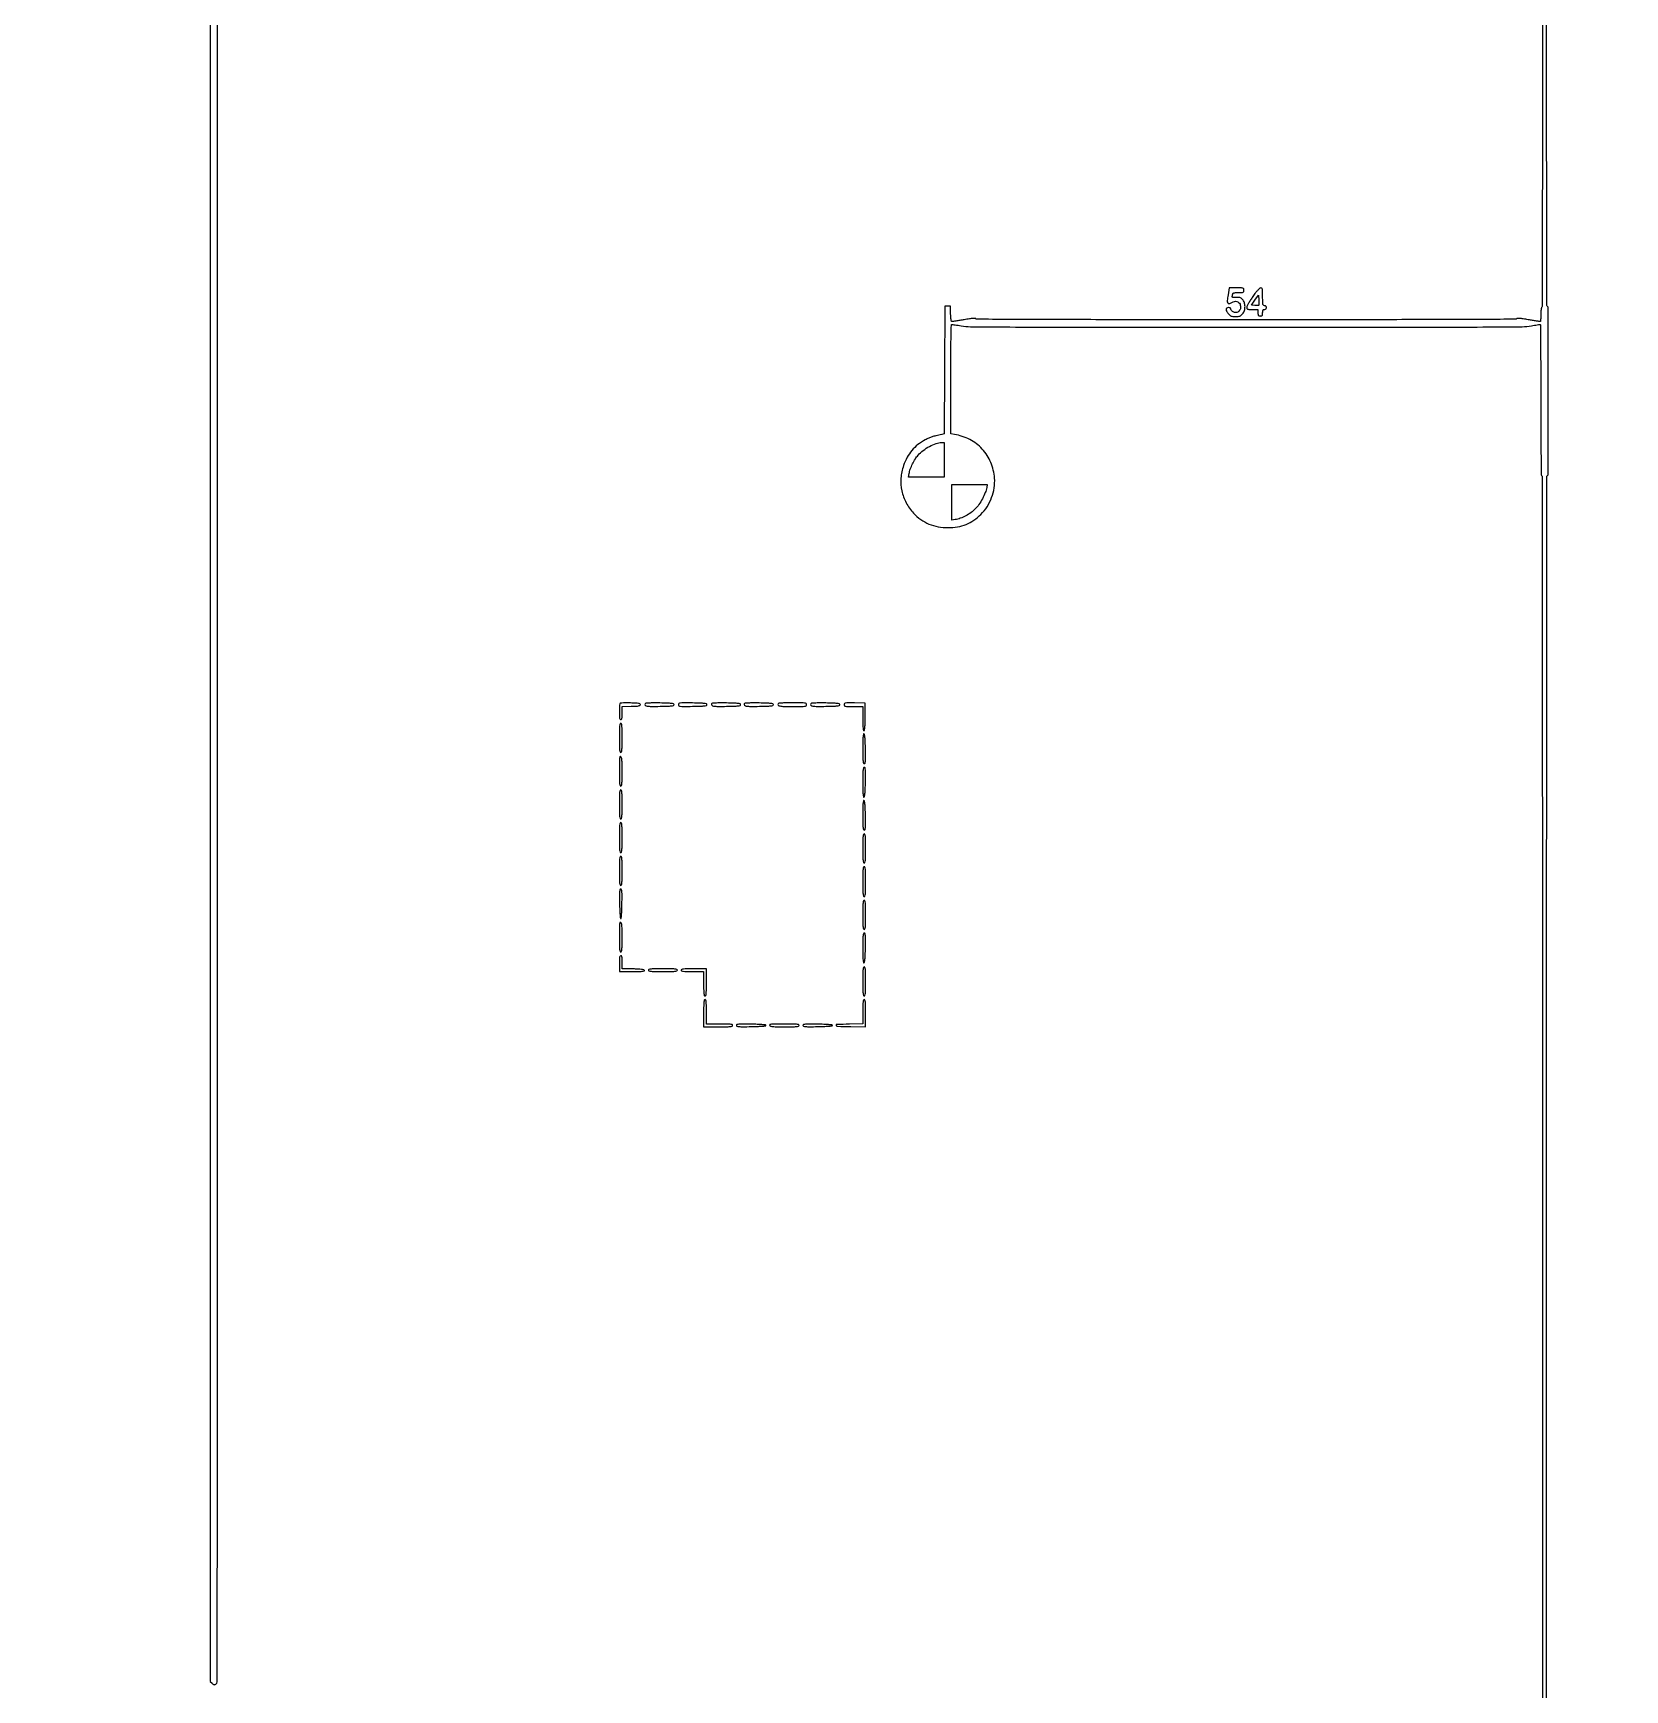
# Model space of a CAD drawing. Extents: x 56 to 1133, y 13 to 780.
# Drawn here: x 813.2 to 957, y 292.3 to 442 of the extents above; entities that cross this region are included whole.
import ezdxf

# ---------------------------------------------------------------- set-up
doc = ezdxf.new("R2010")
doc.units = 0
doc.header["$MEASUREMENT"] = 0

msp = doc.modelspace()

# ---------------------------------------------------------------- linework, layer by layer
for points in [[(1017.40694, 575.895877, -0.000001), (1070.584681, 576.252606, -0.000002), (1122.697079, 576.601864, -0.000762)], [(949.587434, 542.270097, 0.000039), (949.571505, 496.352385, -0.000069), (949.557295, 461.418893, -0.000198), (949.534419, 437.103757, -0.000003), (949.50785, 417.314747, -0.198562), (949.465755, 417.213315, 0.153353), (949.432559, 417.149716, 0.014221), (949.406038, 416.972184, 0.017263), (949.387367, 416.753891, 0.012702), (949.3812, 416.51118, -0.008209), (949.377312, 416.274385, -0.013617), (949.365322, 416.075014, -0.007225), (949.348764, 415.912839, -0.380575), (949.327148, 415.8936, -0.039807), (949.286058, 415.896877, -0.000378), (948.988519, 415.944863, -0.001265), (948.646203, 416.001225, -0.000818), (948.250269, 416.068111, 0.005696), (947.792095, 416.140922, 0.016507), (947.473178, 416.177177, 0.014961), (947.248198, 416.188495, 0.328448), (947.19747, 416.152711, -0.321768), (947.132276, 416.105532, -0.000035), (941.408386, 416.084054, -0.000713), (934.069559, 416.067495, -0.000208), (922.7745, 416.0628, -0.000208), (911.479441, 416.067495, -0.000713), (904.140614, 416.084054, -0.000035), (898.416724, 416.105532, -0.321768), (898.35153, 416.152711, 0.328448), (898.300802, 416.188495, 0.014961), (898.075822, 416.177177, 0.016507), (897.756905, 416.140922, 0.005696), (897.298731, 416.068111, -0.001403), (896.90007, 416.001243, -0.002058), (896.549061, 415.944863, -0.000969), (896.249972, 415.898677, -0.037836), (896.182973, 415.8936, -0.339864), (896.141567, 415.92542, -0.02339), (896.10822, 416.079189, -0.022982), (896.081637, 416.298115, -0.009922), (896.065471, 416.59155), (896.0409, 417.2895), (895.7871, 417.2895), (895.5333, 417.2895), (895.511563, 411.517015), (895.489827, 405.744529), (895.257763, 405.695882, 0.006683), (894.735024, 405.578985, 0.020206), (894.383823, 405.480359, 0.025781), (894.091363, 405.368358, 0.018055), (893.774099, 405.213775, 0.042991), (893.104053, 404.779155, 0.05202), (892.563848, 404.260244, 0.051384), (892.137404, 403.635407, 0.040401), (891.806368, 402.884956, 0.067502), (891.577488, 401.755179, 0.068378), (891.659433, 400.610401, 0.068433), (892.046942, 399.530938, 0.067791), (892.712357, 398.592299, 0.050763), (893.365715, 398.022377, 0.054506), (894.10574, 397.611392, 0.053533), (894.929116, 397.364714, 0.046062), (895.8294, 397.2816, 0.042419), (896.691427, 397.354864, 0.0535), (897.461171, 397.57327, 0.054301), (898.158069, 397.946659, 0.045721), (898.803231, 398.481024, 0.055524), (899.361127, 399.175541, 0.051587), (899.768759, 399.992687, 0.051741), (899.999536, 400.873465, 0.056616), (900.034642, 401.756086, 0.081051), (899.693601, 403.179851, 0.087128), (898.922013, 404.381862, 0.087258), (897.788203, 405.247797, 0.081595), (896.40045, 405.700506), (896.0832, 405.749267), (896.0832, 410.694533, -0.000851), (896.087528, 413.235855, -0.004494), (896.104802, 414.629596, -0.001901), (896.128773, 415.581291, -0.406068), (896.18895, 415.639684, -0.03589), (896.25989, 415.634508, -0.002087), (896.474872, 415.602288, -0.003159), (896.730646, 415.561207, -0.002318), (897.0138, 415.512541, 0.041569), (897.856545, 415.434997, 0.000933), (901.919407, 415.407378, 0.001097), (908.485475, 415.389402, 0.000136), (922.7745, 415.385513, 0.000136), (937.063525, 415.389402, 0.001097), (943.629593, 415.407378, 0.000933), (947.692455, 415.434997, 0.041569), (948.5352, 415.512541, -0.001393), (948.815346, 415.561224, -0.002052), (949.061703, 415.602288, -0.000944), (949.271856, 415.636025, -0.038886), (949.31775, 415.639684, -0.411918), (949.343826, 415.613906, -0.000086), (949.362562, 413.640707, -0.001457), (949.376641, 411.443984, -0.000874), (949.3812, 408.834493, 0.000839), (949.386181, 405.866292, 0.002245), (949.402775, 403.7514, 0.000327), (949.424888, 402.049117, 0.256295), (949.4658, 401.9769, -0.259795), (949.508039, 401.901185, -0.000001), (949.529232, 360.757398, -0.000095), (949.545571, 310.204162, -0.000033), (949.5504, 237.340307)], [(949.8888, 237.360368, -0.000033), (949.893629, 310.215336, -0.000095), (949.909968, 360.762414, -0.000001), (949.931161, 401.901185, -0.259795), (949.9734, 401.9769, 0.259849), (950.059714, 402.131656, 0.000078), (950.060905, 409.6207, 0.000094), (950.059525, 417.090209, 0.198816), (949.973445, 417.297915, -0.198562), (949.93135, 417.399347, -0.000003), (949.904781, 437.177782, -0.000198), (949.881905, 461.479932, -0.000069), (949.867695, 496.394685, 0.000039), (949.851766, 542.287802, 0.000362)], [(529.032925, 286.436984, -0.000002), (529.83462, 265.012438, -0.000004), (530.769888, 240.009811, -0.000003), (531.839084, 211.4154, 0.000001), (532.991169, 180.601107, 0.000001), (534.178651, 148.843697, 0.000001), (535.23949, 120.47627, 0.000003), (535.941746, 101.701946, 0.000115)], [(1130.14234, 577.288816, 0.000001), (1112.945079, 577.188951, 0.000111)], [(709.138363, 517.551959, 0.000072), (709.121796, 442.82444, 0.000019), (709.1172, 324.090018, -0.000009), (709.114218, 161.564965, -0.000147)], [(709.450724, 554.916273, 0.000002), (709.414274, 575.305401, 0.198447)], [(528.70788, 577.073614, 0.000003), (528.686579, 549.005158, 0.000159)], [(1130.319428, 549.297508, 0.000003), (1130.298148, 577.178284, 0.310328)], [(999.895262, 130.411957, -0.000016), (999.889323, 214.686923, -0.00001), (999.8874, 314.7966)], [(829.207091, 542.295937, 0.000004), (829.185784, 516.348732, 0.000169)], [(829.820216, 516.331727, 0.000004), (829.79891, 542.295937, 0.198697)], [(829.16891, 480.838124, 0.000034), (829.1646, 417.69558), (829.1646, 293.0544), (829.335739, 292.883261, 0.033796), (829.429968, 292.800977, 0.103766), (829.506094, 292.764814, 0.123921), (829.582219, 292.765568, 0.058796), (829.674139, 292.801638, 0.276198), (829.798093, 293.008218, 0.000035), (829.820206, 308.683353, 0.000318), (829.838581, 334.780399, 0.000017), (829.8414, 417.613957, 0.000034), (829.83709, 480.797895, 0.000169)], [(867.494661, 577.364799, 0.000005), (856.344487, 577.379916, 0.00021)], [(1130.3406, 435.948782, 0.000028), (1130.336459, 510.110125, 0.000161)], [(1123.689615, 116.367112, -0.000006), (1124.783934, 145.734891, -0.000006), (1126.038574, 179.384269, -0.000006), (1127.294472, 213.046277)], [(829.207259, 290.42785, 0.000009), (829.185801, 269.624214, 0.000219)], [(709.096025, 106.631092, -0.000008), (709.074425, 72.940537, -0.213464)], [(829.168655, 239.876086, 0.000035), (829.1646, 181.62003)]]:
    msp.add_lwpolyline(points, format="xyb")
for points in [[(921.124077, 418.300471, 0.016329), (921.054759, 417.796785, 0.144075), (921.095, 417.578218, 0.347924), (921.224016, 417.518596, 0.074339), (921.469244, 417.618013, -0.071185), (921.69935, 417.712985, -0.115156), (921.9101, 417.7172, -0.129837), (922.083623, 417.629595, -0.104758), (922.20813, 417.461064, -0.141542), (922.2556, 417.138935, -0.152409), (922.121292, 416.851708, -0.174049), (921.863798, 416.715597, -0.182399), (921.584427, 416.777838, -0.038858), (921.505671, 416.838673, -0.041381), (921.439062, 416.909789, -0.045165), (921.392939, 416.980232, -0.122974), (921.3786, 417.03765, 0.14495), (921.363421, 417.088909, 0.115863), (921.32165, 417.128955, 0.086278), (921.254654, 417.154286, 0.047374), (921.1671, 417.1626, 0.15422), (921.017941, 417.115473, 0.240958), (920.956382, 416.998894, 0.134139), (921.00346, 416.817367, 0.047517), (921.159775, 416.596268, 0.040276), (921.286934, 416.470494, 0.086511), (921.405741, 416.401388, 0.069541), (921.557195, 416.368255, 0.019131), (921.8016, 416.3589, 0.019131), (922.046005, 416.368255, 0.069541), (922.197459, 416.401388, 0.086511), (922.316266, 416.470494, 0.040276), (922.443425, 416.596268, 0.102788), (922.607218, 416.892203, 0.077563), (922.661362, 417.260834, 0.07908), (922.600662, 417.62133, 0.115701), (922.431771, 417.89372, 0.038437), (922.302564, 418.004455, 0.082257), (922.185642, 418.063492, 0.07185), (922.045898, 418.086041, 0.023979), (921.838365, 418.079519, -0.01232), (921.650446, 418.069224, -0.068753), (921.550363, 418.079995, -0.204793), (921.508167, 418.111972, -0.224857), (921.504294, 418.162864, 0.028337), (921.520972, 418.214976, 0.017194), (921.53502, 418.278179, 0.017206), (921.544669, 418.342058, 0.028883), (921.5478, 418.396219, -0.241731), (921.576936, 418.452963, -0.097801), (921.658429, 418.490051, -0.046917), (921.806364, 418.510648, -0.011145), (922.0554, 418.5162, 0.007344), (922.373646, 418.520874, 0.091609), (922.49109, 418.546162, 0.224968), (922.545207, 418.606217, 0.072846), (922.563, 418.7277, 0.092152), (922.540227, 418.850215, 0.227619), (922.475367, 418.911322, 0.072516), (922.330283, 418.935215, 0.004611), (921.898167, 418.9392), (921.233335, 418.9392)], [(923.370892, 418.164641, 0.011194), (923.158692, 417.85352, 0.014621), (922.979564, 417.559346, 0.012185), (922.844695, 417.308514, 0.117784), (922.8168, 417.191741, 0.086052), (922.836096, 417.080451, 0.217048), (922.892078, 417.022814, 0.085715), (923.012837, 416.998148, 0.007619), (923.3244, 416.9934), (923.832, 416.9934), (923.832, 416.6973, 0.021436), (923.839133, 416.531012, 0.13443), (923.868257, 416.45196, 0.189121), (923.928256, 416.412931, 0.050766), (924.0435, 416.4012, 0.050766), (924.158744, 416.412931, 0.189121), (924.218743, 416.45196, 0.13443), (924.247867, 416.531012, 0.021436), (924.255, 416.6973, -0.022514), (924.261953, 416.851634, -0.10769), (924.288236, 416.935237, -0.177212), (924.339392, 416.978401, -0.087745), (924.4242, 416.9934, 0.072254), (924.498069, 417.004131, 0.124864), (924.5511, 417.0357, 0.124864), (924.582669, 417.088731, 0.072254), (924.5934, 417.1626, 0.072254), (924.582669, 417.236469, 0.124864), (924.5511, 417.2895, 0.124864), (924.498069, 417.321069, 0.072254), (924.4242, 417.3318, -0.179874), (924.332193, 417.366006, -0.16431), (924.280603, 417.453413, -0.047763), (924.25907, 417.644791, -0.004147), (924.255, 418.1355, 0.004247), (924.250876, 418.621106, 0.046411), (924.229508, 418.815036, 0.156841), (924.179141, 418.904314, 0.188694), (924.089992, 418.9392, 0.180044), (923.987826, 418.901179, 0.027499), (923.828812, 418.74775, 0.022843), (923.627204, 418.509655, 0.008991)], [(923.887533, 417.359133, -0.175184), (923.857919, 417.345244, -0.014308), (923.771147, 417.339762, -0.01785), (923.664539, 417.339893, -0.012758), (923.545471, 417.347337), (923.241967, 417.3741), (923.558134, 417.827744), (923.8743, 418.281389), (923.900196, 417.83954, -0.008583), (923.90732, 417.66744, -0.012641), (923.907158, 417.516158, -0.007933), (923.901875, 417.3911, -0.18386)], [(895.491, 403.4151), (895.491, 401.85), (893.874185, 401.85), (892.25737, 401.85), (892.314187, 402.16725, -0.046922), (892.422114, 402.555725, -0.02222), (892.629133, 403.033083, -0.022236), (892.879023, 403.492582, -0.044523), (893.122856, 403.825922, -0.051328), (893.580188, 404.250008, -0.037693), (894.162889, 404.62332, -0.038629), (894.760974, 404.88841, -0.081901), (895.25835, 404.977148), (895.491, 404.9802)], [(899.329877, 400.89825, -0.054364), (899.197266, 400.442567, -0.026015), (898.935158, 399.891313, -0.025988), (898.611888, 399.361456, -0.046437), (898.286315, 398.969058, -0.042919), (897.905911, 398.6489, -0.03061), (897.431789, 398.356498, -0.030927), (896.934521, 398.128687, -0.049636), (896.48505, 398.004987), (896.1678, 397.950733), (896.1678, 399.561967), (896.1678, 401.1732), (897.773085, 401.1732), (899.37837, 401.1732)], [(866.193892, 381.407692, 0.171756), (866.170389, 381.358436, 0.006958), (866.152158, 381.158864, 0.011484), (866.139088, 380.91802, 0.007812), (866.1348, 380.6436, 0.006608), (866.139702, 380.272677, 0.037934), (866.159757, 380.07725, 0.090467), (866.198223, 379.9746, 0.263832), (866.2617, 379.9386, 0.240785), (866.32392, 379.970407, 0.103742), (866.362894, 380.057939, 0.044551), (866.383422, 380.223833, 0.008518), (866.3886, 380.527736), (866.3886, 381.116873), (867.21345, 381.141086, 0.005676), (867.646695, 381.158728, 0.032297), (867.875639, 381.18555, 0.0723), (867.998245, 381.226936, 0.282393), (868.0383, 381.2922, 0.291784), (867.996301, 381.358042, 0.067075), (867.8644, 381.399023, 0.030068), (867.618257, 381.425504, 0.005088), (867.145642, 381.442942, 0.00634), (866.799274, 381.447799, 0.009591), (866.497844, 381.442422, 0.004864), (866.245051, 381.430596, 0.184275)], [(868.458085, 381.371598, 0.358742), (868.474646, 381.249947, 0.14593), (868.635589, 381.170851, 0.040318), (869.029612, 381.136729, 0.0061), (869.821475, 381.141805, 0.003231), (870.508614, 381.159035, 0.021764), (870.84843, 381.184587, 0.045001), (871.03331, 381.223706, 0.329266), (871.0839, 381.2922, 0.330906), (871.032901, 381.360822, 0.044043), (870.844894, 381.399817, 0.021421), (870.499691, 381.425285, 0.003162), (869.800084, 381.442419, 0.004567), (869.218857, 381.447667, 0.013155), (868.815927, 381.43702, 0.011017), (868.528576, 381.415499, 0.234257)], [(871.4646, 381.2922, 0.238092), (871.513495, 381.195339, 0.13071), (871.64008, 381.145383, 0.031489), (871.92463, 381.130293, 0.002031), (872.75475, 381.141947, 0.003143), (873.458023, 381.159099, 0.021321), (873.804833, 381.184568, 0.043757), (873.993781, 381.223538, 0.331373), (874.0449, 381.2922, 0.331373), (873.993781, 381.360862, 0.043757), (873.804833, 381.399832, 0.021321), (873.458023, 381.425301, 0.003143), (872.75475, 381.442453, 0.002031), (871.92463, 381.454107, 0.031489), (871.64008, 381.439017, 0.13071), (871.513495, 381.389061, 0.238092)], [(874.464685, 381.371598, 0.358742), (874.481246, 381.249947, 0.14593), (874.642189, 381.170851, 0.040318), (875.036212, 381.136729, 0.0061), (875.828075, 381.141805, 0.003231), (876.515214, 381.159035, 0.021764), (876.85503, 381.184587, 0.045001), (877.03991, 381.223706, 0.329266), (877.0905, 381.2922, 0.330906), (877.039501, 381.360822, 0.044043), (876.851494, 381.399817, 0.021421), (876.506291, 381.425285, 0.003162), (875.806684, 381.442419, 0.004567), (875.225457, 381.447667, 0.013155), (874.822527, 381.43702, 0.011017), (874.535176, 381.415499, 0.234257)], [(877.425685, 381.371598, 0.358742), (877.442246, 381.249947, 0.14593), (877.603189, 381.170851, 0.040318), (877.997212, 381.136729, 0.0061), (878.789075, 381.141805, 0.003231), (879.476214, 381.159035, 0.021764), (879.81603, 381.184587, 0.045001), (880.00091, 381.223706, 0.329266), (880.0515, 381.2922, 0.330906), (880.000501, 381.360822, 0.044043), (879.812494, 381.399817, 0.021421), (879.467291, 381.425285, 0.003162), (878.767684, 381.442419, 0.004567), (878.186457, 381.447667, 0.013155), (877.783527, 381.43702, 0.011017), (877.496176, 381.415499, 0.234257)], [(880.4745, 381.3768, 0.333622), (880.485666, 381.253678, 0.162881), (880.63092, 381.171779, 0.041978), (881.003503, 381.131922, 0.005666), (881.790793, 381.123, 0.002233), (882.588554, 381.126563, 0.031044), (882.875649, 381.146981, 0.120019), (883.005593, 381.197675, 0.2447), (883.0548, 381.2922, 0.2447), (883.005593, 381.386725, 0.120019), (882.875649, 381.437419, 0.031044), (882.588554, 381.457837, 0.002233), (881.790793, 381.4614, 0.005486), (881.275222, 381.455743, 0.01056), (880.862522, 381.43796, 0.005694), (880.533323, 381.413034, 0.236851)], [(883.432285, 381.371598, 0.358742), (883.448846, 381.249947, 0.14593), (883.609789, 381.170851, 0.040318), (884.003812, 381.136729, 0.0061), (884.795675, 381.141805, 0.003231), (885.482814, 381.159035, 0.021764), (885.82263, 381.184587, 0.045001), (886.00751, 381.223706, 0.329266), (886.0581, 381.2922, 0.330906), (886.007101, 381.360822, 0.044043), (885.819094, 381.399817, 0.021421), (885.473891, 381.425285, 0.003162), (884.774284, 381.442419, 0.004567), (884.193057, 381.447667, 0.013155), (883.790127, 381.43702, 0.011017), (883.502776, 381.415499, 0.234257)], [(886.4388, 381.294971, 0.181104), (886.474056, 381.200827, 0.164872), (886.563996, 381.148449, 0.046376), (886.762438, 381.126963, 0.003793), (887.2848, 381.123), (888.1308, 381.123), (888.1308, 380.01615, 0.004151), (888.135389, 379.463451, 0.020443), (888.153297, 379.152269, 0.034607), (888.183452, 378.973983, 0.439337), (888.23655, 378.94455, 0.278778), (888.289398, 379.006623, 0.019371), (888.318705, 379.244065, 0.016713), (888.337217, 379.609246, 0.004306), (888.3423, 380.19945), (888.3423, 381.4191), (887.39055, 381.443021, 0.00304), (886.790811, 381.454446, 0.041846), (886.57406, 381.439102, 0.162219), (886.477135, 381.389139, 0.195745)], [(866.1348, 378.2889, 0.002961), (866.139079, 377.566252, 0.021161), (866.157997, 377.2173, 0.045065), (866.193512, 377.029124, 0.33533), (866.2617, 376.9776, 0.33533), (866.329888, 377.029124, 0.045065), (866.365403, 377.2173, 0.021161), (866.384321, 377.566252, 0.002961), (866.3886, 378.2889, 0.002961), (866.384321, 379.011548, 0.021161), (866.365403, 379.3605, 0.045065), (866.329888, 379.548676, 0.33533), (866.2617, 379.6002, 0.33533), (866.193512, 379.548676, 0.045065), (866.157997, 379.3605, 0.021161), (866.139079, 379.011548, 0.002961)], [(888.1308, 377.32305, 0.002775), (888.135008, 376.564866, 0.020868), (888.153956, 376.20655, 0.045773), (888.189983, 376.015142, 0.335075), (888.259848, 375.9624, 0.334735), (888.328876, 376.014443, 0.049826), (888.361936, 376.19697, 0.021548), (888.374587, 376.54319, 0.002753), (888.365598, 377.287893, 0.00406), (888.349272, 377.92315, 0.015187), (888.323658, 378.321645, 0.015954), (888.290113, 378.585479, 0.279848), (888.23655, 378.648543, 0.457179), (888.182167, 378.616191, 0.024232), (888.153047, 378.390055, 0.016613), (888.135309, 378.007969, 0.003292)], [(866.1889, 376.5805, 0.186374), (866.167047, 376.531152, 0.002086), (866.150692, 376.161239, 0.006105), (866.138708, 375.730326, 0.003899), (866.1348, 375.2292, 0.003), (866.139087, 374.514741, 0.021382), (866.158019, 374.16935, 0.045736), (866.1936, 373.983259, 0.334295), (866.2617, 373.932, 0.334966), (866.329856, 373.983431, 0.045301), (866.365395, 374.170868, 0.021239), (866.384318, 374.518559, 0.002975), (866.3886, 375.238307, 0.005289), (866.380421, 376.011531, 0.031648), (866.346466, 376.41275, 0.118898), (866.281701, 376.572858, 0.463205)], [(888.1308, 374.26335, 0.003292), (888.135309, 373.578431, 0.016613), (888.153047, 373.196345, 0.024232), (888.182167, 372.970209, 0.457179), (888.23655, 372.937857, 0.279848), (888.290113, 373.000921, 0.015954), (888.323658, 373.264755, 0.015187), (888.349272, 373.66325, 0.00406), (888.365598, 374.298507, 0.002753), (888.374587, 375.04321, 0.021548), (888.361936, 375.38943, 0.049826), (888.328876, 375.571957, 0.334735), (888.259848, 375.624, 0.335075), (888.189983, 375.571258, 0.045773), (888.153956, 375.37985, 0.020868), (888.135008, 375.021534, 0.002775)], [(866.1348, 372.2823, 0.002961), (866.139079, 371.559652, 0.021161), (866.157997, 371.2107, 0.045065), (866.193512, 371.022524, 0.33533), (866.2617, 370.971, 0.33533), (866.329888, 371.022524, 0.045065), (866.365403, 371.2107, 0.021161), (866.384321, 371.559652, 0.002961), (866.3886, 372.2823, 0.002961), (866.384321, 373.004948, 0.021161), (866.365403, 373.3539, 0.045065), (866.329888, 373.542076, 0.33533), (866.2617, 373.5936, 0.33533), (866.193512, 373.542076, 0.045065), (866.157997, 373.3539, 0.021161), (866.139079, 373.004948, 0.002961)], [(888.1308, 371.31645, 0.002775), (888.135008, 370.558266, 0.020868), (888.153956, 370.19995, 0.045773), (888.189983, 370.008542, 0.335075), (888.259848, 369.9558, 0.334735), (888.328876, 370.007843, 0.049826), (888.361936, 370.19037, 0.021548), (888.374587, 370.53659, 0.002753), (888.365598, 371.281293, 0.00406), (888.349272, 371.91655, 0.015187), (888.323658, 372.315045, 0.015954), (888.290113, 372.578879, 0.279848), (888.23655, 372.641943, 0.457179), (888.182167, 372.609591, 0.024232), (888.153047, 372.383455, 0.016613), (888.135309, 372.001369, 0.003292)], [(866.1348, 369.279, 0.002849), (866.139058, 368.531786, 0.020523), (866.157933, 368.17215, 0.04313), (866.193253, 367.977699, 0.338315), (866.2617, 367.9254, 0.338315), (866.330147, 367.977699, 0.04313), (866.365467, 368.17215, 0.020523), (866.384342, 368.531786, 0.002849), (866.3886, 369.279, 0.002849), (866.384342, 370.026214, 0.020523), (866.365467, 370.38585, 0.04313), (866.330147, 370.580301, 0.338315), (866.2617, 370.6326, 0.338315), (866.193253, 370.580301, 0.04313), (866.157933, 370.38585, 0.020523), (866.139058, 370.026214, 0.002849)], [(888.1308, 368.3061, 0.002961), (888.135079, 367.583452, 0.021161), (888.153997, 367.2345, 0.045065), (888.189512, 367.046324, 0.33533), (888.2577, 366.9948, 0.33533), (888.325888, 367.046324, 0.045065), (888.361403, 367.2345, 0.021161), (888.380321, 367.583452, 0.002961), (888.3846, 368.3061, 0.002961), (888.380321, 369.028748, 0.021161), (888.361403, 369.3777, 0.045065), (888.325888, 369.565876, 0.33533), (888.2577, 369.6174, 0.33533), (888.189512, 369.565876, 0.045065), (888.153997, 369.3777, 0.021161), (888.135079, 369.028748, 0.002961)], [(866.1348, 366.2757, 0.002961), (866.139079, 365.553052, 0.021161), (866.157997, 365.2041, 0.045065), (866.193512, 365.015924, 0.33533), (866.2617, 364.9644, 0.33533), (866.329888, 365.015924, 0.045065), (866.365403, 365.2041, 0.021161), (866.384321, 365.553052, 0.002961), (866.3886, 366.2757, 0.002961), (866.384321, 366.998348, 0.021161), (866.365403, 367.3473, 0.045065), (866.329888, 367.535476, 0.33533), (866.2617, 367.587, 0.33533), (866.193512, 367.535476, 0.045065), (866.157997, 367.3473, 0.021161), (866.139079, 366.998348, 0.002961)], [(888.1308, 365.3028, 0.002849), (888.135058, 364.555586, 0.020523), (888.153933, 364.19595, 0.04313), (888.189253, 364.001499, 0.338315), (888.2577, 363.9492, 0.338315), (888.326147, 364.001499, 0.04313), (888.361467, 364.19595, 0.020523), (888.380342, 364.555586, 0.002849), (888.3846, 365.3028, 0.002849), (888.380342, 366.050014, 0.020523), (888.361467, 366.40965, 0.04313), (888.326147, 366.604101, 0.338315), (888.2577, 366.6564, 0.338315), (888.189253, 366.604101, 0.04313), (888.153933, 366.40965, 0.020523), (888.135058, 366.050014, 0.002849)], [(866.153802, 363.29355, 0.004905), (866.168884, 362.741085, 0.010925), (866.193666, 362.321187, 0.005626), (866.223749, 361.99532, 0.38427), (866.2617, 361.9611, 0.38427), (866.299651, 361.99532, 0.005626), (866.329734, 362.321187, 0.010925), (866.354516, 362.741085, 0.004905), (866.369598, 363.29355, 0.002683), (866.378751, 364.048859, 0.021892), (866.365974, 364.393803, 0.052691), (866.332125, 364.573597, 0.33123), (866.2617, 364.626, 0.33123), (866.191275, 364.573597, 0.052691), (866.157426, 364.393803, 0.021892), (866.144649, 364.048859, 0.002683)], [(888.1308, 362.2995, 0.002961), (888.135079, 361.576852, 0.021161), (888.153997, 361.2279, 0.045065), (888.189512, 361.039724, 0.33533), (888.2577, 360.9882, 0.33533), (888.325888, 361.039724, 0.045065), (888.361403, 361.2279, 0.021161), (888.380321, 361.576852, 0.002961), (888.3846, 362.2995, 0.002961), (888.380321, 363.022148, 0.021161), (888.361403, 363.3711, 0.045065), (888.325888, 363.559276, 0.33533), (888.2577, 363.6108, 0.33533), (888.189512, 363.559276, 0.045065), (888.153997, 363.3711, 0.021161), (888.135079, 363.022148, 0.002961)], [(866.1889, 361.6063, 0.186374), (866.167047, 361.556952, 0.002086), (866.150692, 361.187039, 0.006105), (866.138708, 360.756126, 0.003899), (866.1348, 360.255, 0.003), (866.139087, 359.540541, 0.021382), (866.158019, 359.19515, 0.045736), (866.1936, 359.009059, 0.334295), (866.2617, 358.9578, 0.334966), (866.329856, 359.009231, 0.045301), (866.365395, 359.196668, 0.021239), (866.384318, 359.544359, 0.002975), (866.3886, 360.264107, 0.005289), (866.380421, 361.037331, 0.031648), (866.346466, 361.43855, 0.118898), (866.281701, 361.598658, 0.463205)], [(888.1308, 359.28915, 0.003292), (888.135309, 358.604231, 0.016613), (888.153047, 358.222145, 0.024232), (888.182167, 357.996009, 0.457179), (888.23655, 357.963657, 0.279848), (888.290113, 358.026721, 0.015954), (888.323658, 358.290555, 0.015187), (888.349272, 358.68905, 0.00406), (888.365598, 359.324307, 0.002753), (888.374587, 360.06901, 0.021548), (888.361936, 360.41523, 0.049826), (888.328876, 360.597757, 0.334735), (888.259848, 360.6498, 0.335075), (888.189983, 360.597058, 0.045773), (888.153956, 360.40565, 0.020868), (888.135008, 360.047334, 0.002775)], [(866.1348, 357.9003), (866.1348, 357.1812), (867.28395, 357.1812, 0.00398), (867.858643, 357.185774, 0.019683), (868.181688, 357.20365, 0.032444), (868.367956, 357.233616, 0.442657), (868.397997, 357.28695, 0.264349), (868.340785, 357.338504, 0.022618), (868.138924, 357.373429, 0.019504), (867.835441, 357.399926, 0.005987), (867.375747, 357.416535), (866.3886, 357.44037), (866.3886, 358.029885, 0.00851), (866.383423, 358.334007, 0.044526), (866.362897, 358.499997, 0.103697), (866.323924, 358.587578, 0.240867), (866.2617, 358.6194, 0.266366), (866.198083, 358.582921, 0.088943), (866.159682, 358.4784, 0.037256), (866.139675, 358.279386, 0.00643)], [(868.7574, 357.3081, 0.33533), (868.808924, 357.239912, 0.045065), (868.9971, 357.204397, 0.021161), (869.346052, 357.185479, 0.002961), (870.0687, 357.1812, 0.002961), (870.791348, 357.185479, 0.021161), (871.1403, 357.204397, 0.045065), (871.328476, 357.239912, 0.33533), (871.38, 357.3081, 0.33533), (871.328476, 357.376288, 0.045065), (871.1403, 357.411803, 0.021161), (870.791348, 357.430721, 0.002961), (870.0687, 357.435, 0.002961), (869.346052, 357.430721, 0.021161), (868.9971, 357.411803, 0.045065), (868.808924, 357.376288, 0.33533)], [(871.7184, 357.3081, 0.308488), (871.763509, 357.241944, 0.062466), (871.90875, 357.204994, 0.027022), (872.182847, 357.185686, 0.004073), (872.7336, 357.1812), (873.7488, 357.1812), (873.7488, 356.0814, 0.00368), (873.753215, 355.48155, 0.025044), (873.77239, 355.18605, 0.056711), (873.808922, 355.028737, 0.317386), (873.8757, 354.9816, 0.328801), (873.943347, 355.031477, 0.049302), (873.979262, 355.2072, 0.022561), (873.998272, 355.534779, 0.003213), (874.0026, 356.2083), (874.0026, 357.435), (872.8605, 357.435, 0.003511), (872.236095, 357.430616, 0.024158), (871.9299, 357.4115, 0.054088), (871.766489, 357.375176, 0.32143)], [(888.1308, 356.2929, 0.002961), (888.135079, 355.570252, 0.021161), (888.153997, 355.2213, 0.045065), (888.189512, 355.033124, 0.33533), (888.2577, 354.9816, 0.33533), (888.325888, 355.033124, 0.045065), (888.361403, 355.2213, 0.021161), (888.380321, 355.570252, 0.002961), (888.3846, 356.2929, 0.002961), (888.380321, 357.015548, 0.021161), (888.361403, 357.3645, 0.045065), (888.325888, 357.552676, 0.33533), (888.2577, 357.6042, 0.33533), (888.189512, 357.552676, 0.045065), (888.153997, 357.3645, 0.021161), (888.135079, 357.015548, 0.002961)], [(873.7488, 353.4165), (873.7488, 352.1898), (875.0601, 352.1898, 0.002961), (875.782748, 352.194079, 0.021161), (876.1317, 352.212997, 0.045065), (876.319876, 352.248512, 0.33533), (876.3714, 352.3167, 0.325229), (876.322398, 352.384066, 0.051622), (876.15285, 352.420184, 0.023333), (875.835962, 352.439245, 0.003355), (875.187, 352.4436), (874.0026, 352.4436), (874.0026, 353.5434, 0.00368), (873.998185, 354.14325, 0.025044), (873.97901, 354.43875, 0.056711), (873.942478, 354.596063, 0.317386), (873.8757, 354.6432, 0.328801), (873.808053, 354.593323, 0.049302), (873.772138, 354.4176, 0.022561), (873.753128, 354.090021, 0.003213)], [(888.1308, 353.545723), (888.1308, 352.448246), (886.92525, 352.424773, 0.002646), (885.763022, 352.39599, 0.569903), (885.718707, 352.315781, 0.258627), (885.854524, 352.235583, 0.002437), (887.05215, 352.208802), (888.3846, 352.185504), (888.3846, 353.414352, 0.003206), (888.380273, 354.089121, 0.022523), (888.361266, 354.417242, 0.049188), (888.325361, 354.593279, 0.328977), (888.2577, 354.6432, 0.317156), (888.190938, 354.596116, 0.056859), (888.154396, 354.439137, 0.025094), (888.135217, 354.144225, 0.00369)], [(876.7098, 352.3167, 0.33123), (876.762203, 352.246275, 0.052691), (876.941997, 352.212426, 0.021892), (877.286941, 352.199649, 0.002683), (878.04225, 352.208802, 0.004905), (878.594715, 352.223884, 0.010925), (879.014613, 352.248666, 0.005626), (879.34048, 352.278749, 0.38427), (879.3747, 352.3167, 0.38427), (879.34048, 352.354651, 0.005626), (879.014613, 352.384734, 0.010925), (878.594715, 352.409516, 0.004905), (878.04225, 352.424598, 0.002683), (877.286941, 352.433751, 0.021892), (876.941997, 352.420974, 0.052691), (876.762203, 352.387125, 0.33123)], [(879.7295, 352.3895, 0.463205), (879.737142, 352.296699, 0.118898), (879.89725, 352.231934, 0.031648), (880.298469, 352.197979, 0.005289), (881.071693, 352.1898, 0.002975), (881.791441, 352.194082, 0.021239), (882.139132, 352.213005, 0.045301), (882.326569, 352.248544, 0.334966), (882.378, 352.3167, 0.334295), (882.326741, 352.3848, 0.045736), (882.14065, 352.420381, 0.021382), (881.795259, 352.439313, 0.003), (881.0808, 352.4436, 0.003899), (880.579674, 352.439692, 0.006105), (880.148761, 352.427708, 0.002086), (879.778848, 352.411353, 0.186374)], [(882.7164, 352.3167, 0.33123), (882.768803, 352.246275, 0.052691), (882.948597, 352.212426, 0.021892), (883.293541, 352.199649, 0.002683), (884.04885, 352.208802, 0.004905), (884.601315, 352.223884, 0.010925), (885.021213, 352.248666, 0.005626), (885.34708, 352.278749, 0.38427), (885.3813, 352.3167, 0.38427), (885.34708, 352.354651, 0.005626), (885.021213, 352.384734, 0.010925), (884.601315, 352.409516, 0.004905), (884.04885, 352.424598, 0.002683), (883.293541, 352.433751, 0.021892), (882.948597, 352.420974, 0.052691), (882.768803, 352.387125, 0.33123)]]:
    msp.add_lwpolyline(points, format="xyb", close=True)

doc.saveas('drawing.dxf')
